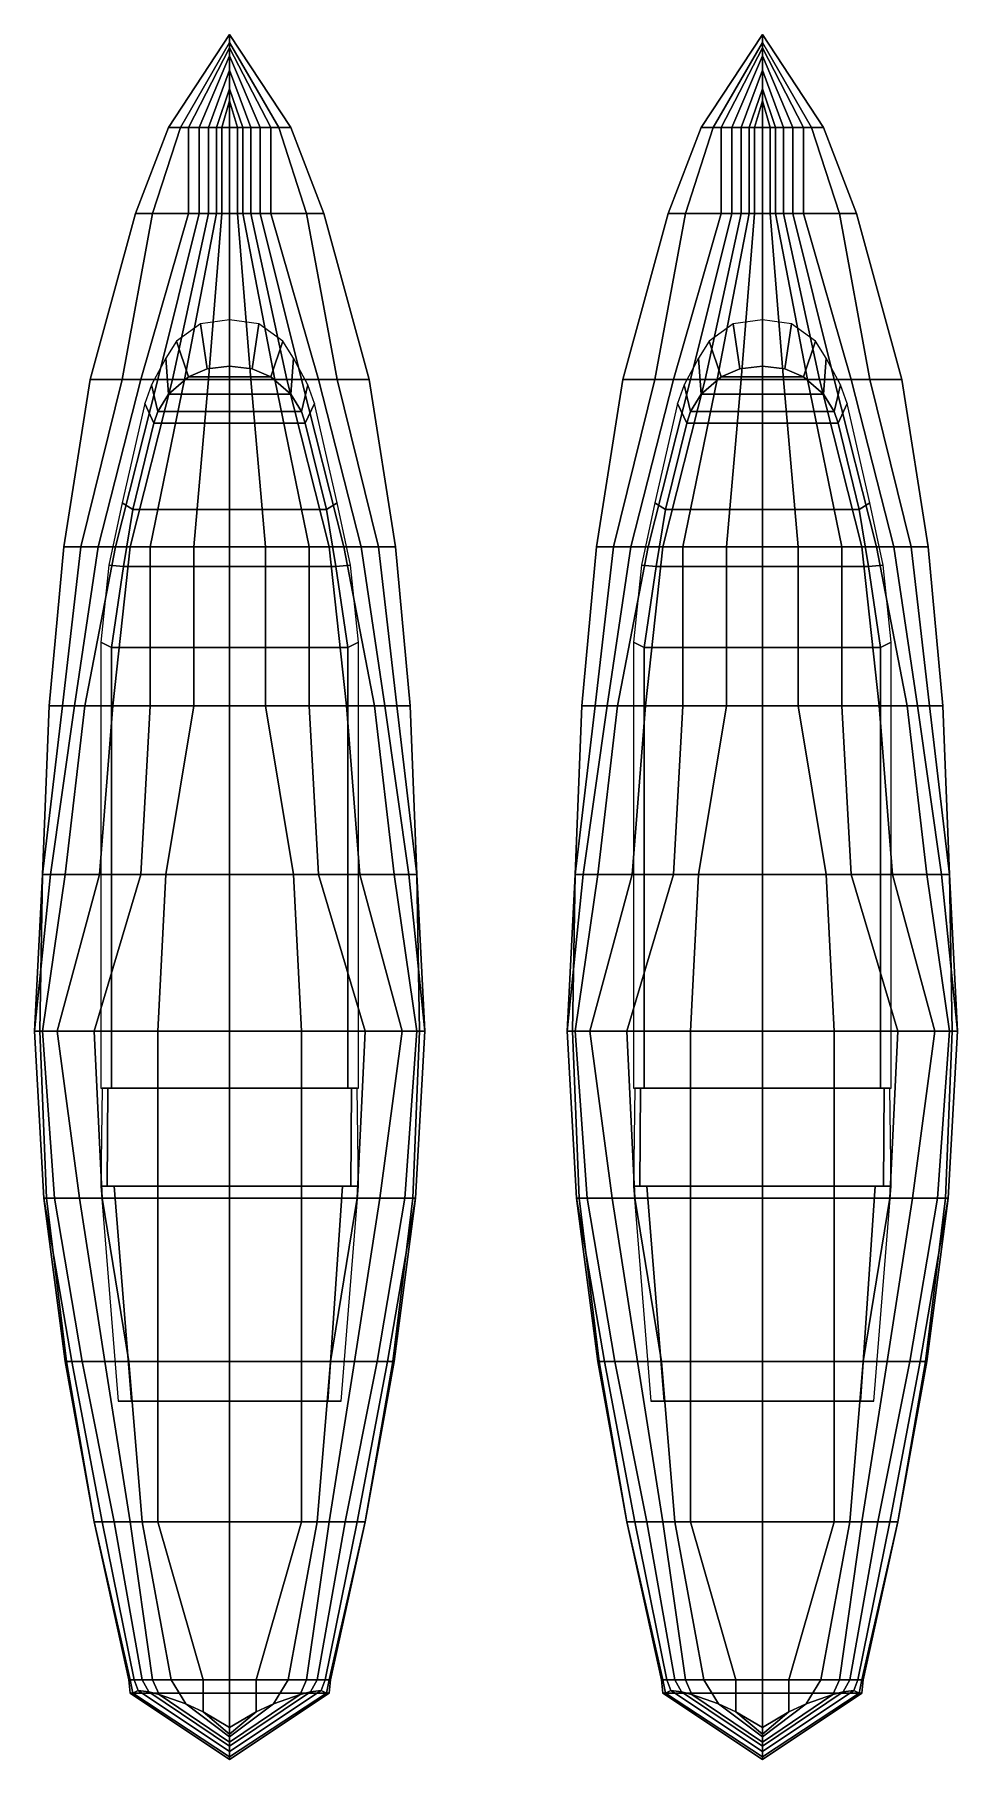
# Model space of a CAD drawing. Extents: x -8.7 to 8.7, y -38.9 to 13.
# Drawn here: x -2.84 to 2.73, y -38.92 to -28.52 of the extents above.
import ezdxf

# ---------------------------------------------------------------- set-up
doc = ezdxf.new("R2010")
doc.units = 0
doc.layers.add('BOATS', color=1, linetype='CONTINUOUS')

msp = doc.modelspace()

# ---------------------------------------------------------------- linework, layer by layer
at = {"layer": 'BOATS'}
for points in [[(-2.028, -29.08, 11.03), (-1.292, -29.08, 11.03), (-1.66, -28.52, 11.126)], [(-1.956, -29.08, 10.806), (-2.028, -29.08, 11.03), (-1.66, -28.52, 11.126), (-1.66, -28.568, 10.934)], [(-1.908, -29.08, 10.654), (-1.956, -29.08, 10.806), (-1.66, -28.568, 10.934), (-1.66, -28.6, 10.71)], [(-1.844, -29.08, 10.43), (-1.908, -29.08, 10.654), (-1.66, -28.6, 10.71), (-1.66, -28.648, 10.462)], [(-1.66, -28.568, 10.934), (-1.66, -28.52, 11.126), (-1.292, -29.08, 11.03), (-1.364, -29.08, 10.806)], [(-1.66, -28.6, 10.71), (-1.66, -28.568, 10.934), (-1.364, -29.08, 10.806), (-1.412, -29.08, 10.654)], [(-1.66, -28.648, 10.462), (-1.66, -28.6, 10.71), (-1.412, -29.08, 10.654), (-1.476, -29.08, 10.43)], [(1.254, -29.08, 10.806), (1.182, -29.08, 11.03), (1.55, -28.52, 11.126), (1.55, -28.568, 10.934)], [(1.182, -29.08, 11.03), (1.918, -29.08, 11.03), (1.55, -28.52, 11.126)], [(1.302, -29.08, 10.654), (1.254, -29.08, 10.806), (1.55, -28.568, 10.934), (1.55, -28.6, 10.71)], [(1.366, -29.08, 10.43), (1.302, -29.08, 10.654), (1.55, -28.6, 10.71), (1.55, -28.648, 10.462)], [(1.55, -28.568, 10.934), (1.55, -28.52, 11.126), (1.918, -29.08, 11.03), (1.846, -29.08, 10.806)], [(1.55, -28.6, 10.71), (1.55, -28.568, 10.934), (1.846, -29.08, 10.806), (1.798, -29.08, 10.654)], [(1.55, -28.648, 10.462), (1.55, -28.6, 10.71), (1.798, -29.08, 10.654), (1.734, -29.08, 10.43)], [(-1.788, -29.08, 10.222), (-1.844, -29.08, 10.43), (-1.66, -28.648, 10.462), (-1.66, -28.736, 10.254)], [(-1.66, -28.736, 10.254), (-1.66, -28.648, 10.462), (-1.476, -29.08, 10.43), (-1.532, -29.08, 10.222)], [(1.422, -29.08, 10.222), (1.366, -29.08, 10.43), (1.55, -28.648, 10.462), (1.55, -28.736, 10.254)], [(1.55, -28.736, 10.254), (1.55, -28.648, 10.462), (1.734, -29.08, 10.43), (1.678, -29.08, 10.222)], [(-1.74, -29.08, 10.046), (-1.788, -29.08, 10.222), (-1.66, -28.736, 10.254), (-1.66, -28.848, 10.07)], [(-1.66, -28.848, 10.07), (-1.66, -28.736, 10.254), (-1.532, -29.08, 10.222), (-1.58, -29.08, 10.046)], [(1.47, -29.08, 10.046), (1.422, -29.08, 10.222), (1.55, -28.736, 10.254), (1.55, -28.848, 10.07)], [(1.55, -28.848, 10.07), (1.55, -28.736, 10.254), (1.678, -29.08, 10.222), (1.63, -29.08, 10.046)], [(-1.66, -28.848, 10.07), (-1.66, -28.92, 10.006), (-1.708, -29.08, 9.974), (-1.74, -29.08, 10.046)], [(-1.58, -29.08, 10.046), (-1.612, -29.08, 9.974), (-1.66, -28.92, 10.006), (-1.66, -28.848, 10.07)], [(1.55, -28.848, 10.07), (1.55, -28.92, 10.006), (1.502, -29.08, 9.974), (1.47, -29.08, 10.046)], [(1.63, -29.08, 10.046), (1.598, -29.08, 9.974), (1.55, -28.92, 10.006), (1.55, -28.848, 10.07)], [(-1.66, -28.92, 10.006), (-1.66, -29.008, 9.926), (-1.66, -29.08, 9.878), (-1.708, -29.08, 9.974)], [(-1.612, -29.08, 9.974), (-1.66, -29.08, 9.878), (-1.66, -29.008, 9.926), (-1.66, -28.92, 10.006)], [(1.55, -28.92, 10.006), (1.55, -29.008, 9.926), (1.55, -29.08, 9.878), (1.502, -29.08, 9.974)], [(1.598, -29.08, 9.974), (1.55, -29.08, 9.878), (1.55, -29.008, 9.926), (1.55, -28.92, 10.006)], [(-2.228, -29.6, 10.974), (-1.092, -29.6, 10.974), (-1.292, -29.08, 11.03), (-2.028, -29.08, 11.03)], [(-2.124, -29.6, 10.782), (-2.228, -29.6, 10.974), (-2.028, -29.08, 11.03), (-1.956, -29.08, 10.806)], [(-1.908, -29.6, 10.238), (-2.124, -29.6, 10.782), (-1.956, -29.08, 10.806), (-1.908, -29.08, 10.654)], [(-1.844, -29.6, 10.078), (-1.908, -29.6, 10.238), (-1.908, -29.08, 10.654), (-1.844, -29.08, 10.43)], [(-1.788, -29.6, 9.982), (-1.844, -29.6, 10.078), (-1.844, -29.08, 10.43), (-1.788, -29.08, 10.222)], [(-1.74, -29.6, 9.894), (-1.788, -29.6, 9.982), (-1.788, -29.08, 10.222), (-1.74, -29.08, 10.046)], [(-1.74, -29.08, 10.046), (-1.708, -29.08, 9.974), (-1.708, -29.6, 9.838), (-1.74, -29.6, 9.894)], [(-1.708, -29.08, 9.974), (-1.66, -29.08, 9.878), (-1.66, -29.6, 9.766), (-1.708, -29.6, 9.838)], [(-1.612, -29.6, 9.838), (-1.66, -29.6, 9.766), (-1.66, -29.08, 9.878), (-1.612, -29.08, 9.974)], [(-1.58, -29.6, 9.894), (-1.612, -29.6, 9.838), (-1.612, -29.08, 9.974), (-1.58, -29.08, 10.046)], [(-1.58, -29.08, 10.046), (-1.532, -29.08, 10.222), (-1.532, -29.6, 9.982), (-1.58, -29.6, 9.894)], [(-1.532, -29.08, 10.222), (-1.476, -29.08, 10.43), (-1.476, -29.6, 10.078), (-1.532, -29.6, 9.982)], [(-1.476, -29.08, 10.43), (-1.412, -29.08, 10.654), (-1.412, -29.6, 10.238), (-1.476, -29.6, 10.078)], [(-1.412, -29.08, 10.654), (-1.364, -29.08, 10.806), (-1.196, -29.6, 10.782), (-1.412, -29.6, 10.238)], [(-1.364, -29.08, 10.806), (-1.292, -29.08, 11.03), (-1.092, -29.6, 10.974), (-1.196, -29.6, 10.782)], [(0.982, -29.6, 10.974), (2.118, -29.6, 10.974), (1.918, -29.08, 11.03), (1.182, -29.08, 11.03)], [(1.086, -29.6, 10.782), (0.982, -29.6, 10.974), (1.182, -29.08, 11.03), (1.254, -29.08, 10.806)], [(1.302, -29.6, 10.238), (1.086, -29.6, 10.782), (1.254, -29.08, 10.806), (1.302, -29.08, 10.654)], [(1.366, -29.6, 10.078), (1.302, -29.6, 10.238), (1.302, -29.08, 10.654), (1.366, -29.08, 10.43)], [(1.422, -29.6, 9.982), (1.366, -29.6, 10.078), (1.366, -29.08, 10.43), (1.422, -29.08, 10.222)], [(1.47, -29.6, 9.894), (1.422, -29.6, 9.982), (1.422, -29.08, 10.222), (1.47, -29.08, 10.046)], [(1.47, -29.08, 10.046), (1.502, -29.08, 9.974), (1.502, -29.6, 9.838), (1.47, -29.6, 9.894)], [(1.502, -29.08, 9.974), (1.55, -29.08, 9.878), (1.55, -29.6, 9.766), (1.502, -29.6, 9.838)], [(1.598, -29.6, 9.838), (1.55, -29.6, 9.766), (1.55, -29.08, 9.878), (1.598, -29.08, 9.974)], [(1.63, -29.6, 9.894), (1.598, -29.6, 9.838), (1.598, -29.08, 9.974), (1.63, -29.08, 10.046)], [(1.63, -29.08, 10.046), (1.678, -29.08, 10.222), (1.678, -29.6, 9.982), (1.63, -29.6, 9.894)], [(1.678, -29.08, 10.222), (1.734, -29.08, 10.43), (1.734, -29.6, 10.078), (1.678, -29.6, 9.982)], [(1.734, -29.08, 10.43), (1.798, -29.08, 10.654), (1.798, -29.6, 10.238), (1.734, -29.6, 10.078)], [(1.798, -29.08, 10.654), (1.846, -29.08, 10.806), (2.014, -29.6, 10.782), (1.798, -29.6, 10.238)], [(1.846, -29.08, 10.806), (1.918, -29.08, 11.03), (2.118, -29.6, 10.974), (2.014, -29.6, 10.782)], [(-2.308, -30.6, 10.462), (-2.5, -30.6, 10.862), (-2.228, -29.6, 10.974), (-2.124, -29.6, 10.782)], [(-2.5, -30.6, 10.862), (-0.82, -30.6, 10.862), (-1.092, -29.6, 10.974), (-2.228, -29.6, 10.974)], [(-2.196, -30.6, 10.246), (-2.308, -30.6, 10.462), (-2.124, -29.6, 10.782), (-1.908, -29.6, 10.238)], [(-2.092, -30.6, 10.086), (-2.196, -30.6, 10.246), (-1.908, -29.6, 10.238), (-1.844, -29.6, 10.078)], [(-2.004, -30.6, 9.99), (-2.092, -30.6, 10.086), (-1.844, -29.6, 10.078), (-1.788, -29.6, 9.982)], [(-1.932, -30.6, 9.902), (-2.004, -30.6, 9.99), (-1.788, -29.6, 9.982), (-1.74, -29.6, 9.894)], [(-1.74, -29.6, 9.894), (-1.708, -29.6, 9.838), (-1.788, -30.6, 9.766), (-1.932, -30.6, 9.902)], [(-1.708, -29.6, 9.838), (-1.66, -29.6, 9.766), (-1.66, -30.6, 9.686), (-1.788, -30.6, 9.766)], [(-1.532, -30.6, 9.766), (-1.66, -30.6, 9.686), (-1.66, -29.6, 9.766), (-1.612, -29.6, 9.838)], [(-1.388, -30.6, 9.902), (-1.532, -30.6, 9.766), (-1.612, -29.6, 9.838), (-1.58, -29.6, 9.894)], [(-1.58, -29.6, 9.894), (-1.532, -29.6, 9.982), (-1.316, -30.6, 9.99), (-1.388, -30.6, 9.902)], [(-1.532, -29.6, 9.982), (-1.476, -29.6, 10.078), (-1.228, -30.6, 10.086), (-1.316, -30.6, 9.99)], [(-1.476, -29.6, 10.078), (-1.412, -29.6, 10.238), (-1.124, -30.6, 10.246), (-1.228, -30.6, 10.086)], [(-1.412, -29.6, 10.238), (-1.196, -29.6, 10.782), (-1.012, -30.6, 10.462), (-1.124, -30.6, 10.246)], [(-1.196, -29.6, 10.782), (-1.092, -29.6, 10.974), (-0.82, -30.6, 10.862), (-1.012, -30.6, 10.462)], [(0.71, -30.6, 10.862), (2.39, -30.6, 10.862), (2.118, -29.6, 10.974), (0.982, -29.6, 10.974)], [(0.902, -30.6, 10.462), (0.71, -30.6, 10.862), (0.982, -29.6, 10.974), (1.086, -29.6, 10.782)], [(1.014, -30.6, 10.246), (0.902, -30.6, 10.462), (1.086, -29.6, 10.782), (1.302, -29.6, 10.238)], [(1.118, -30.6, 10.086), (1.014, -30.6, 10.246), (1.302, -29.6, 10.238), (1.366, -29.6, 10.078)], [(1.206, -30.6, 9.99), (1.118, -30.6, 10.086), (1.366, -29.6, 10.078), (1.422, -29.6, 9.982)], [(1.278, -30.6, 9.902), (1.206, -30.6, 9.99), (1.422, -29.6, 9.982), (1.47, -29.6, 9.894)], [(1.47, -29.6, 9.894), (1.502, -29.6, 9.838), (1.422, -30.6, 9.766), (1.278, -30.6, 9.902)], [(1.502, -29.6, 9.838), (1.55, -29.6, 9.766), (1.55, -30.6, 9.686), (1.422, -30.6, 9.766)], [(1.678, -30.6, 9.766), (1.55, -30.6, 9.686), (1.55, -29.6, 9.766), (1.598, -29.6, 9.838)], [(1.822, -30.6, 9.902), (1.678, -30.6, 9.766), (1.598, -29.6, 9.838), (1.63, -29.6, 9.894)], [(1.63, -29.6, 9.894), (1.678, -29.6, 9.982), (1.894, -30.6, 9.99), (1.822, -30.6, 9.902)], [(1.678, -29.6, 9.982), (1.734, -29.6, 10.078), (1.982, -30.6, 10.086), (1.894, -30.6, 9.99)], [(1.734, -29.6, 10.078), (1.798, -29.6, 10.238), (2.086, -30.6, 10.246), (1.982, -30.6, 10.086)], [(1.798, -29.6, 10.238), (2.014, -29.6, 10.782), (2.198, -30.6, 10.462), (2.086, -30.6, 10.246)], [(2.014, -29.6, 10.782), (2.118, -29.6, 10.974), (2.39, -30.6, 10.862), (2.198, -30.6, 10.462)], [(-1.66, -30.24, 10.902), (-1.836, -30.264, 10.894), (-1.796, -30.536, 11.334), (-1.66, -30.52, 11.334)], [(-1.484, -30.264, 10.894), (-1.66, -30.24, 10.902), (-1.66, -30.52, 11.334), (-1.524, -30.536, 11.334)], [(1.55, -30.24, 10.902), (1.374, -30.264, 10.894), (1.414, -30.536, 11.334), (1.55, -30.52, 11.334)], [(1.726, -30.264, 10.894), (1.55, -30.24, 10.902), (1.55, -30.52, 11.334), (1.686, -30.536, 11.334)], [(-1.98, -30.368, 10.886), (-2.044, -30.472, 10.87), (-2.028, -30.688, 11.334), (-1.908, -30.584, 11.334)], [(-1.836, -30.264, 10.894), (-1.98, -30.368, 10.886), (-1.908, -30.584, 11.334), (-1.796, -30.536, 11.334)], [(-1.524, -30.536, 11.334), (-1.412, -30.584, 11.334), (-1.34, -30.368, 10.886), (-1.484, -30.264, 10.894)], [(-1.412, -30.584, 11.334), (-1.292, -30.688, 11.334), (-1.276, -30.472, 10.87), (-1.34, -30.368, 10.886)], [(1.23, -30.368, 10.886), (1.166, -30.472, 10.87), (1.182, -30.688, 11.334), (1.302, -30.584, 11.334)], [(1.374, -30.264, 10.894), (1.23, -30.368, 10.886), (1.302, -30.584, 11.334), (1.414, -30.536, 11.334)], [(1.686, -30.536, 11.334), (1.798, -30.584, 11.334), (1.87, -30.368, 10.886), (1.726, -30.264, 10.894)], [(1.798, -30.584, 11.334), (1.918, -30.688, 11.334), (1.934, -30.472, 10.87), (1.87, -30.368, 10.886)], [(-2.044, -30.472, 10.87), (-2.132, -30.632, 10.854), (-2.092, -30.792, 11.334), (-2.028, -30.688, 11.334)], [(-1.292, -30.688, 11.334), (-1.228, -30.792, 11.334), (-1.188, -30.632, 10.854), (-1.276, -30.472, 10.87)], [(1.166, -30.472, 10.87), (1.078, -30.632, 10.854), (1.118, -30.792, 11.334), (1.182, -30.688, 11.334)], [(1.918, -30.688, 11.334), (1.982, -30.792, 11.334), (2.022, -30.632, 10.854), (1.934, -30.472, 10.87)], [(-1.796, -30.536, 11.334), (-1.908, -30.584, 11.334), (-1.66, -30.584, 11.334), (-1.66, -30.52, 11.334)], [(-1.66, -30.52, 11.334), (-1.66, -30.584, 11.334), (-1.412, -30.584, 11.334), (-1.524, -30.536, 11.334)], [(1.414, -30.536, 11.334), (1.302, -30.584, 11.334), (1.55, -30.584, 11.334), (1.55, -30.52, 11.334)], [(1.55, -30.52, 11.334), (1.55, -30.584, 11.334), (1.798, -30.584, 11.334), (1.686, -30.536, 11.334)], [(-2.556, -31.608, 10.47), (-2.66, -31.608, 10.79), (-2.5, -30.6, 10.862), (-2.308, -30.6, 10.462)], [(-2.66, -31.608, 10.79), (-0.66, -31.608, 10.79), (-0.82, -30.6, 10.862), (-2.5, -30.6, 10.862)], [(-2.452, -31.608, 10.254), (-2.556, -31.608, 10.47), (-2.308, -30.6, 10.462), (-2.196, -30.6, 10.246)], [(-2.348, -31.608, 10.094), (-2.452, -31.608, 10.254), (-2.196, -30.6, 10.246), (-2.092, -30.6, 10.086)], [(-2.26, -31.608, 9.998), (-2.348, -31.608, 10.094), (-2.092, -30.6, 10.086), (-2.004, -30.6, 9.99)], [(-2.14, -31.608, 9.894), (-2.26, -31.608, 9.998), (-2.004, -30.6, 9.99), (-1.932, -30.6, 9.902)], [(-2.132, -30.632, 10.854), (-2.172, -30.744, 10.846), (-2.116, -30.864, 11.334), (-2.092, -30.792, 11.334)], [(-1.932, -30.6, 9.902), (-1.788, -30.6, 9.766), (-1.876, -31.608, 9.742), (-2.14, -31.608, 9.894)], [(-1.908, -30.584, 11.334), (-2.028, -30.688, 11.334), (-1.292, -30.688, 11.334), (-1.412, -30.584, 11.334)], [(-1.788, -30.6, 9.766), (-1.66, -30.6, 9.686), (-1.66, -31.608, 9.646), (-1.876, -31.608, 9.742)], [(-1.444, -31.608, 9.742), (-1.66, -31.608, 9.646), (-1.66, -30.6, 9.686), (-1.532, -30.6, 9.766)], [(-1.18, -31.608, 9.894), (-1.444, -31.608, 9.742), (-1.532, -30.6, 9.766), (-1.388, -30.6, 9.902)], [(-1.388, -30.6, 9.902), (-1.316, -30.6, 9.99), (-1.06, -31.608, 9.998), (-1.18, -31.608, 9.894)], [(-1.316, -30.6, 9.99), (-1.228, -30.6, 10.086), (-0.972, -31.608, 10.094), (-1.06, -31.608, 9.998)], [(-1.228, -30.6, 10.086), (-1.124, -30.6, 10.246), (-0.868, -31.608, 10.254), (-0.972, -31.608, 10.094)], [(-1.228, -30.792, 11.334), (-1.204, -30.864, 11.334), (-1.148, -30.744, 10.846), (-1.188, -30.632, 10.854)], [(-1.124, -30.6, 10.246), (-1.012, -30.6, 10.462), (-0.764, -31.608, 10.47), (-0.868, -31.608, 10.254)], [(-1.012, -30.6, 10.462), (-0.82, -30.6, 10.862), (-0.66, -31.608, 10.79), (-0.764, -31.608, 10.47)], [(0.55, -31.608, 10.79), (2.55, -31.608, 10.79), (2.39, -30.6, 10.862), (0.71, -30.6, 10.862)], [(0.654, -31.608, 10.47), (0.55, -31.608, 10.79), (0.71, -30.6, 10.862), (0.902, -30.6, 10.462)], [(0.758, -31.608, 10.254), (0.654, -31.608, 10.47), (0.902, -30.6, 10.462), (1.014, -30.6, 10.246)], [(0.862, -31.608, 10.094), (0.758, -31.608, 10.254), (1.014, -30.6, 10.246), (1.118, -30.6, 10.086)], [(0.95, -31.608, 9.998), (0.862, -31.608, 10.094), (1.118, -30.6, 10.086), (1.206, -30.6, 9.99)], [(1.07, -31.608, 9.894), (0.95, -31.608, 9.998), (1.206, -30.6, 9.99), (1.278, -30.6, 9.902)], [(1.078, -30.632, 10.854), (1.038, -30.744, 10.846), (1.094, -30.864, 11.334), (1.118, -30.792, 11.334)], [(1.278, -30.6, 9.902), (1.422, -30.6, 9.766), (1.334, -31.608, 9.742), (1.07, -31.608, 9.894)], [(1.302, -30.584, 11.334), (1.182, -30.688, 11.334), (1.918, -30.688, 11.334), (1.798, -30.584, 11.334)], [(1.422, -30.6, 9.766), (1.55, -30.6, 9.686), (1.55, -31.608, 9.646), (1.334, -31.608, 9.742)], [(1.766, -31.608, 9.742), (1.55, -31.608, 9.646), (1.55, -30.6, 9.686), (1.678, -30.6, 9.766)], [(2.03, -31.608, 9.894), (1.766, -31.608, 9.742), (1.678, -30.6, 9.766), (1.822, -30.6, 9.902)], [(1.822, -30.6, 9.902), (1.894, -30.6, 9.99), (2.15, -31.608, 9.998), (2.03, -31.608, 9.894)], [(1.894, -30.6, 9.99), (1.982, -30.6, 10.086), (2.238, -31.608, 10.094), (2.15, -31.608, 9.998)], [(1.982, -30.6, 10.086), (2.086, -30.6, 10.246), (2.342, -31.608, 10.254), (2.238, -31.608, 10.094)], [(1.982, -30.792, 11.334), (2.006, -30.864, 11.334), (2.062, -30.744, 10.846), (2.022, -30.632, 10.854)], [(2.086, -30.6, 10.246), (2.198, -30.6, 10.462), (2.446, -31.608, 10.47), (2.342, -31.608, 10.254)], [(2.198, -30.6, 10.462), (2.39, -30.6, 10.862), (2.55, -31.608, 10.79), (2.446, -31.608, 10.47)], [(-2.172, -30.744, 10.846), (-2.308, -31.344, 10.806), (-2.244, -31.384, 11.334), (-2.116, -30.864, 11.334)], [(-2.028, -30.688, 11.334), (-2.092, -30.792, 11.334), (-1.228, -30.792, 11.334), (-1.292, -30.688, 11.334)], [(-1.204, -30.864, 11.334), (-1.076, -31.384, 11.334), (-1.012, -31.344, 10.806), (-1.148, -30.744, 10.846)], [(1.038, -30.744, 10.846), (0.902, -31.344, 10.806), (0.966, -31.384, 11.334), (1.094, -30.864, 11.334)], [(1.182, -30.688, 11.334), (1.118, -30.792, 11.334), (1.982, -30.792, 11.334), (1.918, -30.688, 11.334)], [(2.006, -30.864, 11.334), (2.134, -31.384, 11.334), (2.198, -31.344, 10.806), (2.062, -30.744, 10.846)], [(-2.116, -30.864, 11.334), (-2.244, -31.384, 11.334), (-1.076, -31.384, 11.334), (-1.204, -30.864, 11.334)], [(-2.092, -30.792, 11.334), (-2.116, -30.864, 11.334), (-1.204, -30.864, 11.334), (-1.228, -30.792, 11.334)], [(1.094, -30.864, 11.334), (0.966, -31.384, 11.334), (2.134, -31.384, 11.334), (2.006, -30.864, 11.334)], [(1.118, -30.792, 11.334), (1.094, -30.864, 11.334), (2.006, -30.864, 11.334), (1.982, -30.792, 11.334)], [(-2.308, -31.344, 10.806), (-2.388, -31.72, 10.782), (-2.3, -31.728, 11.334), (-2.244, -31.384, 11.334)], [(-2.244, -31.384, 11.334), (-2.3, -31.728, 11.334), (-1.02, -31.728, 11.334), (-1.076, -31.384, 11.334)], [(-1.076, -31.384, 11.334), (-1.02, -31.728, 11.334), (-0.932, -31.72, 10.782), (-1.012, -31.344, 10.806)], [(0.902, -31.344, 10.806), (0.822, -31.72, 10.782), (0.91, -31.728, 11.334), (0.966, -31.384, 11.334)], [(0.966, -31.384, 11.334), (0.91, -31.728, 11.334), (2.19, -31.728, 11.334), (2.134, -31.384, 11.334)], [(2.134, -31.384, 11.334), (2.19, -31.728, 11.334), (2.278, -31.72, 10.782), (2.198, -31.344, 10.806)], [(-2.748, -32.568, 10.742), (-0.572, -32.568, 10.742), (-0.66, -31.608, 10.79), (-2.66, -31.608, 10.79)], [(-2.668, -32.568, 10.334), (-2.748, -32.568, 10.742), (-2.66, -31.608, 10.79), (-2.556, -31.608, 10.47)], [(-2.596, -32.568, 10.142), (-2.668, -32.568, 10.334), (-2.556, -31.608, 10.47), (-2.452, -31.608, 10.254)], [(-2.532, -32.568, 10.054), (-2.596, -32.568, 10.142), (-2.452, -31.608, 10.254), (-2.348, -31.608, 10.094)], [(-2.364, -32.568, 9.91), (-2.532, -32.568, 10.054), (-2.348, -31.608, 10.094), (-2.26, -31.608, 9.998)], [(-2.14, -32.568, 9.806), (-2.364, -32.568, 9.91), (-2.26, -31.608, 9.998), (-2.14, -31.608, 9.894)], [(-2.14, -31.608, 9.894), (-1.876, -31.608, 9.742), (-1.876, -32.568, 9.734), (-2.14, -32.568, 9.806)], [(-1.876, -31.608, 9.742), (-1.66, -31.608, 9.646), (-1.66, -32.568, 9.638), (-1.876, -32.568, 9.734)], [(-1.444, -32.568, 9.734), (-1.66, -32.568, 9.638), (-1.66, -31.608, 9.646), (-1.444, -31.608, 9.742)], [(-1.18, -32.568, 9.806), (-1.444, -32.568, 9.734), (-1.444, -31.608, 9.742), (-1.18, -31.608, 9.894)], [(-1.18, -31.608, 9.894), (-1.06, -31.608, 9.998), (-0.956, -32.568, 9.91), (-1.18, -32.568, 9.806)], [(-1.06, -31.608, 9.998), (-0.972, -31.608, 10.094), (-0.788, -32.568, 10.054), (-0.956, -32.568, 9.91)], [(-0.972, -31.608, 10.094), (-0.868, -31.608, 10.254), (-0.724, -32.568, 10.142), (-0.788, -32.568, 10.054)], [(-0.868, -31.608, 10.254), (-0.764, -31.608, 10.47), (-0.652, -32.568, 10.334), (-0.724, -32.568, 10.142)], [(-0.764, -31.608, 10.47), (-0.66, -31.608, 10.79), (-0.572, -32.568, 10.742), (-0.652, -32.568, 10.334)], [(0.462, -32.568, 10.742), (2.638, -32.568, 10.742), (2.55, -31.608, 10.79), (0.55, -31.608, 10.79)], [(0.542, -32.568, 10.334), (0.462, -32.568, 10.742), (0.55, -31.608, 10.79), (0.654, -31.608, 10.47)], [(0.614, -32.568, 10.142), (0.542, -32.568, 10.334), (0.654, -31.608, 10.47), (0.758, -31.608, 10.254)], [(0.678, -32.568, 10.054), (0.614, -32.568, 10.142), (0.758, -31.608, 10.254), (0.862, -31.608, 10.094)], [(0.846, -32.568, 9.91), (0.678, -32.568, 10.054), (0.862, -31.608, 10.094), (0.95, -31.608, 9.998)], [(1.07, -32.568, 9.806), (0.846, -32.568, 9.91), (0.95, -31.608, 9.998), (1.07, -31.608, 9.894)], [(1.07, -31.608, 9.894), (1.334, -31.608, 9.742), (1.334, -32.568, 9.734), (1.07, -32.568, 9.806)], [(1.334, -31.608, 9.742), (1.55, -31.608, 9.646), (1.55, -32.568, 9.638), (1.334, -32.568, 9.734)], [(1.766, -32.568, 9.734), (1.55, -32.568, 9.638), (1.55, -31.608, 9.646), (1.766, -31.608, 9.742)], [(2.03, -32.568, 9.806), (1.766, -32.568, 9.734), (1.766, -31.608, 9.742), (2.03, -31.608, 9.894)], [(2.03, -31.608, 9.894), (2.15, -31.608, 9.998), (2.254, -32.568, 9.91), (2.03, -32.568, 9.806)], [(2.15, -31.608, 9.998), (2.238, -31.608, 10.094), (2.422, -32.568, 10.054), (2.254, -32.568, 9.91)], [(2.238, -31.608, 10.094), (2.342, -31.608, 10.254), (2.486, -32.568, 10.142), (2.422, -32.568, 10.054)], [(2.342, -31.608, 10.254), (2.446, -31.608, 10.47), (2.558, -32.568, 10.334), (2.486, -32.568, 10.142)], [(2.446, -31.608, 10.47), (2.55, -31.608, 10.79), (2.638, -32.568, 10.742), (2.558, -32.568, 10.334)], [(-2.388, -31.72, 10.782), (-2.436, -32.184, 10.758), (-2.372, -32.216, 11.334), (-2.3, -31.728, 11.334)], [(-1.02, -31.728, 11.334), (-0.948, -32.216, 11.334), (-0.884, -32.184, 10.758), (-0.932, -31.72, 10.782)], [(0.822, -31.72, 10.782), (0.774, -32.184, 10.758), (0.838, -32.216, 11.334), (0.91, -31.728, 11.334)], [(2.19, -31.728, 11.334), (2.262, -32.216, 11.334), (2.326, -32.184, 10.758), (2.278, -31.72, 10.782)], [(-2.3, -31.728, 11.334), (-2.372, -32.216, 11.334), (-0.948, -32.216, 11.334), (-1.02, -31.728, 11.334)], [(0.91, -31.728, 11.334), (0.838, -32.216, 11.334), (2.262, -32.216, 11.334), (2.19, -31.728, 11.334)], [(-2.436, -32.184, 10.758), (-2.436, -34.872, 10.654), (-2.372, -34.872, 11.334), (-2.372, -32.216, 11.334)], [(-2.372, -32.216, 11.334), (-2.372, -34.872, 11.334), (-0.948, -34.872, 11.334), (-0.948, -32.216, 11.334)], [(-0.948, -32.216, 11.334), (-0.948, -34.872, 11.334), (-0.884, -34.872, 10.654), (-0.884, -32.184, 10.758)], [(0.774, -32.184, 10.758), (0.774, -34.872, 10.654), (0.838, -34.872, 11.334), (0.838, -32.216, 11.334)], [(0.838, -32.216, 11.334), (0.838, -34.872, 11.334), (2.262, -34.872, 11.334), (2.262, -32.216, 11.334)], [(2.262, -32.216, 11.334), (2.262, -34.872, 11.334), (2.326, -34.872, 10.654), (2.326, -32.184, 10.758)], [(-2.788, -33.584, 10.71), (-0.532, -33.584, 10.71), (-0.572, -32.568, 10.742), (-2.748, -32.568, 10.742)], [(-2.74, -33.584, 10.134), (-2.788, -33.584, 10.326), (-2.668, -32.568, 10.334), (-2.596, -32.568, 10.142)], [(-2.788, -33.584, 10.326), (-2.788, -33.584, 10.71), (-2.748, -32.568, 10.742), (-2.668, -32.568, 10.334)], [(-2.652, -33.584, 9.99), (-2.74, -33.584, 10.134), (-2.596, -32.568, 10.142), (-2.532, -32.568, 10.054)], [(-2.444, -33.584, 9.822), (-2.652, -33.584, 9.99), (-2.532, -32.568, 10.054), (-2.364, -32.568, 9.91)], [(-2.196, -33.584, 9.75), (-2.444, -33.584, 9.822), (-2.364, -32.568, 9.91), (-2.14, -32.568, 9.806)], [(-2.14, -32.568, 9.806), (-1.876, -32.568, 9.734), (-2.044, -33.584, 9.726), (-2.196, -33.584, 9.75)], [(-1.876, -32.568, 9.734), (-1.66, -32.568, 9.638), (-1.66, -33.584, 9.63), (-2.044, -33.584, 9.726)], [(-1.276, -33.584, 9.726), (-1.66, -33.584, 9.63), (-1.66, -32.568, 9.638), (-1.444, -32.568, 9.734)], [(-1.124, -33.584, 9.75), (-1.276, -33.584, 9.726), (-1.444, -32.568, 9.734), (-1.18, -32.568, 9.806)], [(-1.18, -32.568, 9.806), (-0.956, -32.568, 9.91), (-0.876, -33.584, 9.822), (-1.124, -33.584, 9.75)], [(-0.956, -32.568, 9.91), (-0.788, -32.568, 10.054), (-0.668, -33.584, 9.99), (-0.876, -33.584, 9.822)], [(-0.788, -32.568, 10.054), (-0.724, -32.568, 10.142), (-0.58, -33.584, 10.134), (-0.668, -33.584, 9.99)], [(-0.724, -32.568, 10.142), (-0.652, -32.568, 10.334), (-0.532, -33.584, 10.326), (-0.58, -33.584, 10.134)], [(-0.652, -32.568, 10.334), (-0.572, -32.568, 10.742), (-0.532, -33.584, 10.71), (-0.532, -33.584, 10.326)], [(0.422, -33.584, 10.71), (2.678, -33.584, 10.71), (2.638, -32.568, 10.742), (0.462, -32.568, 10.742)], [(0.422, -33.584, 10.326), (0.422, -33.584, 10.71), (0.462, -32.568, 10.742), (0.542, -32.568, 10.334)], [(0.47, -33.584, 10.134), (0.422, -33.584, 10.326), (0.542, -32.568, 10.334), (0.614, -32.568, 10.142)], [(0.558, -33.584, 9.99), (0.47, -33.584, 10.134), (0.614, -32.568, 10.142), (0.678, -32.568, 10.054)], [(0.766, -33.584, 9.822), (0.558, -33.584, 9.99), (0.678, -32.568, 10.054), (0.846, -32.568, 9.91)], [(1.014, -33.584, 9.75), (0.766, -33.584, 9.822), (0.846, -32.568, 9.91), (1.07, -32.568, 9.806)], [(1.07, -32.568, 9.806), (1.334, -32.568, 9.734), (1.166, -33.584, 9.726), (1.014, -33.584, 9.75)], [(1.334, -32.568, 9.734), (1.55, -32.568, 9.638), (1.55, -33.584, 9.63), (1.166, -33.584, 9.726)], [(1.934, -33.584, 9.726), (1.55, -33.584, 9.63), (1.55, -32.568, 9.638), (1.766, -32.568, 9.734)], [(2.086, -33.584, 9.75), (1.934, -33.584, 9.726), (1.766, -32.568, 9.734), (2.03, -32.568, 9.806)], [(2.03, -32.568, 9.806), (2.254, -32.568, 9.91), (2.334, -33.584, 9.822), (2.086, -33.584, 9.75)], [(2.254, -32.568, 9.91), (2.422, -32.568, 10.054), (2.542, -33.584, 9.99), (2.334, -33.584, 9.822)], [(2.422, -32.568, 10.054), (2.486, -32.568, 10.142), (2.63, -33.584, 10.134), (2.542, -33.584, 9.99)], [(2.486, -32.568, 10.142), (2.558, -32.568, 10.334), (2.678, -33.584, 10.326), (2.63, -33.584, 10.134)], [(2.558, -32.568, 10.334), (2.638, -32.568, 10.742), (2.678, -33.584, 10.71), (2.678, -33.584, 10.326)], [(-2.836, -34.528, 10.478), (-2.804, -34.528, 10.726), (-2.788, -33.584, 10.71), (-2.788, -33.584, 10.326)], [(-2.788, -34.528, 10.078), (-2.836, -34.528, 10.254), (-2.74, -33.584, 10.134), (-2.652, -33.584, 9.99)], [(-2.836, -34.528, 10.254), (-2.836, -34.528, 10.478), (-2.788, -33.584, 10.326), (-2.74, -33.584, 10.134)], [(-2.804, -34.528, 10.726), (-0.516, -34.528, 10.726), (-0.532, -33.584, 10.71), (-2.788, -33.584, 10.71)], [(-2.7, -34.528, 9.95), (-2.788, -34.528, 10.078), (-2.652, -33.584, 9.99), (-2.444, -33.584, 9.822)], [(-2.476, -34.528, 9.822), (-2.7, -34.528, 9.95), (-2.444, -33.584, 9.822), (-2.196, -33.584, 9.75)], [(-2.196, -33.584, 9.75), (-2.044, -33.584, 9.726), (-2.092, -34.528, 9.726), (-2.476, -34.528, 9.822)], [(-2.044, -33.584, 9.726), (-1.66, -33.584, 9.63), (-1.66, -34.528, 9.63), (-2.092, -34.528, 9.726)], [(-1.228, -34.528, 9.726), (-1.66, -34.528, 9.63), (-1.66, -33.584, 9.63), (-1.276, -33.584, 9.726)], [(-0.844, -34.528, 9.822), (-1.228, -34.528, 9.726), (-1.276, -33.584, 9.726), (-1.124, -33.584, 9.75)], [(-1.124, -33.584, 9.75), (-0.876, -33.584, 9.822), (-0.62, -34.528, 9.95), (-0.844, -34.528, 9.822)], [(-0.876, -33.584, 9.822), (-0.668, -33.584, 9.99), (-0.532, -34.528, 10.078), (-0.62, -34.528, 9.95)], [(-0.668, -33.584, 9.99), (-0.58, -33.584, 10.134), (-0.484, -34.528, 10.254), (-0.532, -34.528, 10.078)], [(-0.58, -33.584, 10.134), (-0.532, -33.584, 10.326), (-0.484, -34.528, 10.478), (-0.484, -34.528, 10.254)], [(-0.532, -33.584, 10.326), (-0.532, -33.584, 10.71), (-0.516, -34.528, 10.726), (-0.484, -34.528, 10.478)], [(0.374, -34.528, 10.254), (0.374, -34.528, 10.478), (0.422, -33.584, 10.326), (0.47, -33.584, 10.134)], [(0.422, -34.528, 10.078), (0.374, -34.528, 10.254), (0.47, -33.584, 10.134), (0.558, -33.584, 9.99)], [(0.374, -34.528, 10.478), (0.406, -34.528, 10.726), (0.422, -33.584, 10.71), (0.422, -33.584, 10.326)], [(0.406, -34.528, 10.726), (2.694, -34.528, 10.726), (2.678, -33.584, 10.71), (0.422, -33.584, 10.71)], [(0.51, -34.528, 9.95), (0.422, -34.528, 10.078), (0.558, -33.584, 9.99), (0.766, -33.584, 9.822)], [(0.734, -34.528, 9.822), (0.51, -34.528, 9.95), (0.766, -33.584, 9.822), (1.014, -33.584, 9.75)], [(1.014, -33.584, 9.75), (1.166, -33.584, 9.726), (1.118, -34.528, 9.726), (0.734, -34.528, 9.822)], [(1.166, -33.584, 9.726), (1.55, -33.584, 9.63), (1.55, -34.528, 9.63), (1.118, -34.528, 9.726)], [(1.982, -34.528, 9.726), (1.55, -34.528, 9.63), (1.55, -33.584, 9.63), (1.934, -33.584, 9.726)], [(2.366, -34.528, 9.822), (1.982, -34.528, 9.726), (1.934, -33.584, 9.726), (2.086, -33.584, 9.75)], [(2.086, -33.584, 9.75), (2.334, -33.584, 9.822), (2.59, -34.528, 9.95), (2.366, -34.528, 9.822)], [(2.334, -33.584, 9.822), (2.542, -33.584, 9.99), (2.678, -34.528, 10.078), (2.59, -34.528, 9.95)], [(2.542, -33.584, 9.99), (2.63, -33.584, 10.134), (2.726, -34.528, 10.254), (2.678, -34.528, 10.078)], [(2.63, -33.584, 10.134), (2.678, -33.584, 10.326), (2.726, -34.528, 10.478), (2.726, -34.528, 10.254)], [(2.678, -33.584, 10.326), (2.678, -33.584, 10.71), (2.694, -34.528, 10.726), (2.726, -34.528, 10.478)], [(-2.78, -35.536, 10.334), (-2.78, -35.536, 10.494), (-2.836, -34.528, 10.478), (-2.836, -34.528, 10.254)], [(-2.78, -35.536, 10.494), (-2.764, -35.536, 10.742), (-2.804, -34.528, 10.726), (-2.836, -34.528, 10.478)], [(-2.716, -35.536, 10.142), (-2.78, -35.536, 10.334), (-2.836, -34.528, 10.254), (-2.788, -34.528, 10.078)], [(-2.764, -35.536, 10.742), (-0.556, -35.536, 10.742), (-0.516, -34.528, 10.726), (-2.804, -34.528, 10.726)], [(-2.564, -35.536, 9.966), (-2.716, -35.536, 10.142), (-2.788, -34.528, 10.078), (-2.7, -34.528, 9.95)], [(-2.428, -35.536, 9.894), (-2.564, -35.536, 9.966), (-2.7, -34.528, 9.95), (-2.476, -34.528, 9.822)], [(-2.476, -34.528, 9.822), (-2.092, -34.528, 9.726), (-2.092, -35.536, 9.806), (-2.428, -35.536, 9.894)], [(-2.092, -34.528, 9.726), (-1.66, -34.528, 9.63), (-1.66, -35.536, 9.694), (-2.092, -35.536, 9.806)], [(-1.228, -35.536, 9.806), (-1.66, -35.536, 9.694), (-1.66, -34.528, 9.63), (-1.228, -34.528, 9.726)], [(-0.892, -35.536, 9.894), (-1.228, -35.536, 9.806), (-1.228, -34.528, 9.726), (-0.844, -34.528, 9.822)], [(-0.844, -34.528, 9.822), (-0.62, -34.528, 9.95), (-0.756, -35.536, 9.966), (-0.892, -35.536, 9.894)], [(-0.62, -34.528, 9.95), (-0.532, -34.528, 10.078), (-0.604, -35.536, 10.142), (-0.756, -35.536, 9.966)], [(-0.532, -34.528, 10.078), (-0.484, -34.528, 10.254), (-0.54, -35.536, 10.334), (-0.604, -35.536, 10.142)], [(-0.484, -34.528, 10.478), (-0.516, -34.528, 10.726), (-0.556, -35.536, 10.742), (-0.54, -35.536, 10.494)], [(-0.484, -34.528, 10.254), (-0.484, -34.528, 10.478), (-0.54, -35.536, 10.494), (-0.54, -35.536, 10.334)], [(0.494, -35.536, 10.142), (0.43, -35.536, 10.334), (0.374, -34.528, 10.254), (0.422, -34.528, 10.078)], [(0.43, -35.536, 10.494), (0.446, -35.536, 10.742), (0.406, -34.528, 10.726), (0.374, -34.528, 10.478)], [(0.43, -35.536, 10.334), (0.43, -35.536, 10.494), (0.374, -34.528, 10.478), (0.374, -34.528, 10.254)], [(0.446, -35.536, 10.742), (2.654, -35.536, 10.742), (2.694, -34.528, 10.726), (0.406, -34.528, 10.726)], [(0.646, -35.536, 9.966), (0.494, -35.536, 10.142), (0.422, -34.528, 10.078), (0.51, -34.528, 9.95)], [(0.782, -35.536, 9.894), (0.646, -35.536, 9.966), (0.51, -34.528, 9.95), (0.734, -34.528, 9.822)], [(0.734, -34.528, 9.822), (1.118, -34.528, 9.726), (1.118, -35.536, 9.806), (0.782, -35.536, 9.894)], [(1.118, -34.528, 9.726), (1.55, -34.528, 9.63), (1.55, -35.536, 9.694), (1.118, -35.536, 9.806)], [(1.982, -35.536, 9.806), (1.55, -35.536, 9.694), (1.55, -34.528, 9.63), (1.982, -34.528, 9.726)], [(2.318, -35.536, 9.894), (1.982, -35.536, 9.806), (1.982, -34.528, 9.726), (2.366, -34.528, 9.822)], [(2.366, -34.528, 9.822), (2.59, -34.528, 9.95), (2.454, -35.536, 9.966), (2.318, -35.536, 9.894)], [(2.59, -34.528, 9.95), (2.678, -34.528, 10.078), (2.606, -35.536, 10.142), (2.454, -35.536, 9.966)], [(2.678, -34.528, 10.078), (2.726, -34.528, 10.254), (2.67, -35.536, 10.334), (2.606, -35.536, 10.142)], [(2.726, -34.528, 10.478), (2.694, -34.528, 10.726), (2.654, -35.536, 10.742), (2.67, -35.536, 10.494)], [(2.726, -34.528, 10.254), (2.726, -34.528, 10.478), (2.67, -35.536, 10.494), (2.67, -35.536, 10.334)], [(-2.428, -34.872, 10.734), (-2.436, -35.464, 10.734), (-2.398, -35.464, 11.094), (-2.395, -34.872, 11.086)], [(-2.395, -34.872, 11.086), (-2.398, -35.464, 11.094), (-0.929, -35.464, 11.094), (-0.925, -34.872, 11.086)], [(-0.948, -34.872, 11.334), (-2.372, -34.872, 11.334), (-2.395, -34.872, 11.086), (-0.925, -34.872, 11.086)], [(-0.925, -34.872, 11.086), (-0.929, -35.464, 11.094), (-0.884, -35.464, 10.734), (-0.892, -34.872, 10.734)], [(0.782, -34.872, 10.734), (0.774, -35.464, 10.734), (0.812, -35.464, 11.094), (0.815, -34.872, 11.086)], [(0.815, -34.872, 11.086), (0.812, -35.464, 11.094), (2.281, -35.464, 11.094), (2.285, -34.872, 11.086)], [(2.262, -34.872, 11.334), (0.838, -34.872, 11.334), (0.815, -34.872, 11.086), (2.285, -34.872, 11.086)], [(2.285, -34.872, 11.086), (2.281, -35.464, 11.094), (2.326, -35.464, 10.734), (2.318, -34.872, 10.734)], [(-2.436, -35.464, 10.734), (-2.332, -36.76, 10.806), (-2.252, -36.76, 11.494), (-2.356, -35.464, 11.494)], [(-0.929, -35.464, 11.094), (-2.398, -35.464, 11.094), (-2.356, -35.464, 11.494), (-0.98, -35.464, 11.494)], [(-2.356, -35.464, 11.494), (-2.252, -36.76, 11.494), (-1.068, -36.76, 11.494), (-0.98, -35.464, 11.494)], [(-0.98, -35.464, 11.494), (-1.068, -36.76, 11.494), (-0.988, -36.76, 10.806), (-0.884, -35.464, 10.734)], [(0.774, -35.464, 10.734), (0.878, -36.76, 10.806), (0.958, -36.76, 11.494), (0.854, -35.464, 11.494)], [(2.281, -35.464, 11.094), (0.812, -35.464, 11.094), (0.854, -35.464, 11.494), (2.23, -35.464, 11.494)], [(0.854, -35.464, 11.494), (0.958, -36.76, 11.494), (2.142, -36.76, 11.494), (2.23, -35.464, 11.494)], [(2.23, -35.464, 11.494), (2.142, -36.76, 11.494), (2.222, -36.76, 10.806), (2.326, -35.464, 10.734)], [(-2.548, -36.52, 10.262), (-2.612, -36.52, 10.406), (-2.78, -35.536, 10.334), (-2.716, -35.536, 10.142)], [(-2.612, -36.52, 10.406), (-2.652, -36.52, 10.574), (-2.78, -35.536, 10.494), (-2.78, -35.536, 10.334)], [(-2.652, -36.52, 10.574), (-2.644, -36.52, 10.814), (-2.764, -35.536, 10.742), (-2.78, -35.536, 10.494)], [(-2.644, -36.52, 10.814), (-0.676, -36.52, 10.814), (-0.556, -35.536, 10.742), (-2.764, -35.536, 10.742)], [(-2.412, -36.52, 10.134), (-2.548, -36.52, 10.262), (-2.716, -35.536, 10.142), (-2.564, -35.536, 9.966)], [(-2.268, -36.52, 10.054), (-2.412, -36.52, 10.134), (-2.564, -35.536, 9.966), (-2.428, -35.536, 9.894)], [(-2.428, -35.536, 9.894), (-2.092, -35.536, 9.806), (-2.092, -36.52, 9.982), (-2.268, -36.52, 10.054)], [(-2.092, -35.536, 9.806), (-1.66, -35.536, 9.694), (-1.66, -36.52, 9.838), (-2.092, -36.52, 9.982)], [(-1.228, -36.52, 9.982), (-1.66, -36.52, 9.838), (-1.66, -35.536, 9.694), (-1.228, -35.536, 9.806)], [(-1.052, -36.52, 10.054), (-1.228, -36.52, 9.982), (-1.228, -35.536, 9.806), (-0.892, -35.536, 9.894)], [(-0.892, -35.536, 9.894), (-0.756, -35.536, 9.966), (-0.908, -36.52, 10.134), (-1.052, -36.52, 10.054)], [(-0.756, -35.536, 9.966), (-0.604, -35.536, 10.142), (-0.772, -36.52, 10.262), (-0.908, -36.52, 10.134)], [(-0.604, -35.536, 10.142), (-0.54, -35.536, 10.334), (-0.708, -36.52, 10.406), (-0.772, -36.52, 10.262)], [(-0.54, -35.536, 10.334), (-0.54, -35.536, 10.494), (-0.668, -36.52, 10.574), (-0.708, -36.52, 10.406)], [(-0.54, -35.536, 10.494), (-0.556, -35.536, 10.742), (-0.676, -36.52, 10.814), (-0.668, -36.52, 10.574)], [(0.558, -36.52, 10.574), (0.566, -36.52, 10.814), (0.446, -35.536, 10.742), (0.43, -35.536, 10.494)], [(0.598, -36.52, 10.406), (0.558, -36.52, 10.574), (0.43, -35.536, 10.494), (0.43, -35.536, 10.334)], [(0.662, -36.52, 10.262), (0.598, -36.52, 10.406), (0.43, -35.536, 10.334), (0.494, -35.536, 10.142)], [(0.566, -36.52, 10.814), (2.534, -36.52, 10.814), (2.654, -35.536, 10.742), (0.446, -35.536, 10.742)], [(0.798, -36.52, 10.134), (0.662, -36.52, 10.262), (0.494, -35.536, 10.142), (0.646, -35.536, 9.966)], [(0.942, -36.52, 10.054), (0.798, -36.52, 10.134), (0.646, -35.536, 9.966), (0.782, -35.536, 9.894)], [(0.782, -35.536, 9.894), (1.118, -35.536, 9.806), (1.118, -36.52, 9.982), (0.942, -36.52, 10.054)], [(1.118, -35.536, 9.806), (1.55, -35.536, 9.694), (1.55, -36.52, 9.838), (1.118, -36.52, 9.982)], [(1.982, -36.52, 9.982), (1.55, -36.52, 9.838), (1.55, -35.536, 9.694), (1.982, -35.536, 9.806)], [(2.158, -36.52, 10.054), (1.982, -36.52, 9.982), (1.982, -35.536, 9.806), (2.318, -35.536, 9.894)], [(2.318, -35.536, 9.894), (2.454, -35.536, 9.966), (2.302, -36.52, 10.134), (2.158, -36.52, 10.054)], [(2.454, -35.536, 9.966), (2.606, -35.536, 10.142), (2.438, -36.52, 10.262), (2.302, -36.52, 10.134)], [(2.606, -35.536, 10.142), (2.67, -35.536, 10.334), (2.502, -36.52, 10.406), (2.438, -36.52, 10.262)], [(2.67, -35.536, 10.334), (2.67, -35.536, 10.494), (2.542, -36.52, 10.574), (2.502, -36.52, 10.406)], [(2.67, -35.536, 10.494), (2.654, -35.536, 10.742), (2.534, -36.52, 10.814), (2.542, -36.52, 10.574)], [(-2.428, -37.488, 10.478), (-2.476, -37.488, 10.654), (-2.652, -36.52, 10.574), (-2.612, -36.52, 10.406)], [(-2.476, -37.488, 10.654), (-2.476, -37.488, 10.838), (-2.644, -36.52, 10.814), (-2.652, -36.52, 10.574)], [(-2.476, -37.488, 10.838), (-0.844, -37.488, 10.838), (-0.676, -36.52, 10.814), (-2.644, -36.52, 10.814)], [(-2.356, -37.488, 10.374), (-2.428, -37.488, 10.478), (-2.612, -36.52, 10.406), (-2.548, -36.52, 10.262)], [(-2.26, -37.488, 10.286), (-2.356, -37.488, 10.374), (-2.548, -36.52, 10.262), (-2.412, -36.52, 10.134)], [(-2.188, -37.488, 10.246), (-2.26, -37.488, 10.286), (-2.412, -36.52, 10.134), (-2.268, -36.52, 10.054)], [(-2.268, -36.52, 10.054), (-2.092, -36.52, 9.982), (-2.092, -37.488, 10.198), (-2.188, -37.488, 10.246)], [(-2.092, -36.52, 9.982), (-1.66, -36.52, 9.838), (-1.66, -37.488, 10.014), (-2.092, -37.488, 10.198)], [(-1.228, -37.488, 10.198), (-1.66, -37.488, 10.014), (-1.66, -36.52, 9.838), (-1.228, -36.52, 9.982)], [(-1.132, -37.488, 10.246), (-1.228, -37.488, 10.198), (-1.228, -36.52, 9.982), (-1.052, -36.52, 10.054)], [(-1.052, -36.52, 10.054), (-0.908, -36.52, 10.134), (-1.06, -37.488, 10.286), (-1.132, -37.488, 10.246)], [(-0.908, -36.52, 10.134), (-0.772, -36.52, 10.262), (-0.964, -37.488, 10.374), (-1.06, -37.488, 10.286)], [(-0.772, -36.52, 10.262), (-0.708, -36.52, 10.406), (-0.892, -37.488, 10.478), (-0.964, -37.488, 10.374)], [(-0.708, -36.52, 10.406), (-0.668, -36.52, 10.574), (-0.844, -37.488, 10.654), (-0.892, -37.488, 10.478)], [(-0.668, -36.52, 10.574), (-0.676, -36.52, 10.814), (-0.844, -37.488, 10.838), (-0.844, -37.488, 10.654)], [(0.734, -37.488, 10.654), (0.734, -37.488, 10.838), (0.566, -36.52, 10.814), (0.558, -36.52, 10.574)], [(0.782, -37.488, 10.478), (0.734, -37.488, 10.654), (0.558, -36.52, 10.574), (0.598, -36.52, 10.406)], [(0.734, -37.488, 10.838), (2.366, -37.488, 10.838), (2.534, -36.52, 10.814), (0.566, -36.52, 10.814)], [(0.854, -37.488, 10.374), (0.782, -37.488, 10.478), (0.598, -36.52, 10.406), (0.662, -36.52, 10.262)], [(0.95, -37.488, 10.286), (0.854, -37.488, 10.374), (0.662, -36.52, 10.262), (0.798, -36.52, 10.134)], [(1.022, -37.488, 10.246), (0.95, -37.488, 10.286), (0.798, -36.52, 10.134), (0.942, -36.52, 10.054)], [(0.942, -36.52, 10.054), (1.118, -36.52, 9.982), (1.118, -37.488, 10.198), (1.022, -37.488, 10.246)], [(1.118, -36.52, 9.982), (1.55, -36.52, 9.838), (1.55, -37.488, 10.014), (1.118, -37.488, 10.198)], [(1.982, -37.488, 10.198), (1.55, -37.488, 10.014), (1.55, -36.52, 9.838), (1.982, -36.52, 9.982)], [(2.078, -37.488, 10.246), (1.982, -37.488, 10.198), (1.982, -36.52, 9.982), (2.158, -36.52, 10.054)], [(2.158, -36.52, 10.054), (2.302, -36.52, 10.134), (2.15, -37.488, 10.286), (2.078, -37.488, 10.246)], [(2.302, -36.52, 10.134), (2.438, -36.52, 10.262), (2.246, -37.488, 10.374), (2.15, -37.488, 10.286)], [(2.438, -36.52, 10.262), (2.502, -36.52, 10.406), (2.318, -37.488, 10.478), (2.246, -37.488, 10.374)], [(2.502, -36.52, 10.406), (2.542, -36.52, 10.574), (2.366, -37.488, 10.654), (2.318, -37.488, 10.478)], [(2.542, -36.52, 10.574), (2.534, -36.52, 10.814), (2.366, -37.488, 10.838), (2.366, -37.488, 10.654)], [(-1.068, -36.76, 11.494), (-2.252, -36.76, 11.494), (-2.332, -36.76, 10.806), (-0.988, -36.76, 10.806)], [(2.142, -36.76, 11.494), (0.958, -36.76, 11.494), (0.878, -36.76, 10.806), (2.222, -36.76, 10.806)], [(-2.268, -38.44, 10.894), (-1.052, -38.44, 10.894), (-0.844, -37.488, 10.838), (-2.476, -37.488, 10.838)], [(-2.26, -38.44, 10.814), (-2.268, -38.44, 10.894), (-2.476, -37.488, 10.838), (-2.476, -37.488, 10.654)], [(-2.236, -38.44, 10.742), (-2.26, -38.44, 10.814), (-2.476, -37.488, 10.654), (-2.428, -37.488, 10.478)], [(-2.188, -38.44, 10.646), (-2.236, -38.44, 10.742), (-2.428, -37.488, 10.478), (-2.356, -37.488, 10.374)], [(-2.124, -38.44, 10.574), (-2.188, -38.44, 10.646), (-2.356, -37.488, 10.374), (-2.26, -37.488, 10.286)], [(-2.012, -38.44, 10.478), (-2.124, -38.44, 10.574), (-2.26, -37.488, 10.286), (-2.188, -37.488, 10.246)], [(-2.188, -37.488, 10.246), (-2.092, -37.488, 10.198), (-1.82, -38.44, 10.374), (-2.012, -38.44, 10.478)], [(-2.092, -37.488, 10.198), (-1.66, -37.488, 10.014), (-1.66, -38.44, 10.294), (-1.82, -38.44, 10.374)], [(-1.5, -38.44, 10.374), (-1.66, -38.44, 10.294), (-1.66, -37.488, 10.014), (-1.228, -37.488, 10.198)], [(-1.308, -38.44, 10.478), (-1.5, -38.44, 10.374), (-1.228, -37.488, 10.198), (-1.132, -37.488, 10.246)], [(-1.132, -37.488, 10.246), (-1.06, -37.488, 10.286), (-1.196, -38.44, 10.574), (-1.308, -38.44, 10.478)], [(-1.06, -37.488, 10.286), (-0.964, -37.488, 10.374), (-1.132, -38.44, 10.646), (-1.196, -38.44, 10.574)], [(-0.964, -37.488, 10.374), (-0.892, -37.488, 10.478), (-1.084, -38.44, 10.742), (-1.132, -38.44, 10.646)], [(-0.892, -37.488, 10.478), (-0.844, -37.488, 10.654), (-1.06, -38.44, 10.814), (-1.084, -38.44, 10.742)], [(-0.844, -37.488, 10.654), (-0.844, -37.488, 10.838), (-1.052, -38.44, 10.894), (-1.06, -38.44, 10.814)], [(0.974, -38.44, 10.742), (0.95, -38.44, 10.814), (0.734, -37.488, 10.654), (0.782, -37.488, 10.478)], [(0.95, -38.44, 10.814), (0.942, -38.44, 10.894), (0.734, -37.488, 10.838), (0.734, -37.488, 10.654)], [(0.942, -38.44, 10.894), (2.158, -38.44, 10.894), (2.366, -37.488, 10.838), (0.734, -37.488, 10.838)], [(1.022, -38.44, 10.646), (0.974, -38.44, 10.742), (0.782, -37.488, 10.478), (0.854, -37.488, 10.374)], [(1.086, -38.44, 10.574), (1.022, -38.44, 10.646), (0.854, -37.488, 10.374), (0.95, -37.488, 10.286)], [(1.198, -38.44, 10.478), (1.086, -38.44, 10.574), (0.95, -37.488, 10.286), (1.022, -37.488, 10.246)], [(1.022, -37.488, 10.246), (1.118, -37.488, 10.198), (1.39, -38.44, 10.374), (1.198, -38.44, 10.478)], [(1.118, -37.488, 10.198), (1.55, -37.488, 10.014), (1.55, -38.44, 10.294), (1.39, -38.44, 10.374)], [(1.71, -38.44, 10.374), (1.55, -38.44, 10.294), (1.55, -37.488, 10.014), (1.982, -37.488, 10.198)], [(1.902, -38.44, 10.478), (1.71, -38.44, 10.374), (1.982, -37.488, 10.198), (2.078, -37.488, 10.246)], [(2.078, -37.488, 10.246), (2.15, -37.488, 10.286), (2.014, -38.44, 10.574), (1.902, -38.44, 10.478)], [(2.15, -37.488, 10.286), (2.246, -37.488, 10.374), (2.078, -38.44, 10.646), (2.014, -38.44, 10.574)], [(2.246, -37.488, 10.374), (2.318, -37.488, 10.478), (2.126, -38.44, 10.742), (2.078, -38.44, 10.646)], [(2.318, -37.488, 10.478), (2.366, -37.488, 10.654), (2.15, -38.44, 10.814), (2.126, -38.44, 10.742)], [(2.366, -37.488, 10.654), (2.366, -37.488, 10.838), (2.158, -38.44, 10.894), (2.15, -38.44, 10.814)], [(-2.26, -38.52, 10.91), (-1.06, -38.52, 10.91), (-1.052, -38.44, 10.894), (-2.268, -38.44, 10.894)], [(-2.244, -38.52, 10.83), (-2.26, -38.52, 10.91), (-2.268, -38.44, 10.894), (-2.26, -38.44, 10.814)], [(-2.212, -38.504, 10.758), (-2.244, -38.52, 10.83), (-2.26, -38.44, 10.814), (-2.236, -38.44, 10.742)], [(-2.148, -38.512, 10.662), (-2.212, -38.504, 10.758), (-2.236, -38.44, 10.742), (-2.188, -38.44, 10.646)], [(-2.084, -38.528, 10.59), (-2.148, -38.512, 10.662), (-2.188, -38.44, 10.646), (-2.124, -38.44, 10.574)], [(-1.924, -38.584, 10.494), (-2.084, -38.528, 10.59), (-2.124, -38.44, 10.574), (-2.012, -38.44, 10.478)], [(-2.012, -38.44, 10.478), (-1.82, -38.44, 10.374), (-1.82, -38.632, 10.462), (-1.924, -38.584, 10.494)], [(-1.82, -38.44, 10.374), (-1.66, -38.44, 10.294), (-1.66, -38.728, 10.398), (-1.82, -38.632, 10.462)], [(-1.5, -38.632, 10.462), (-1.66, -38.728, 10.398), (-1.66, -38.44, 10.294), (-1.5, -38.44, 10.374)], [(-1.396, -38.584, 10.494), (-1.5, -38.632, 10.462), (-1.5, -38.44, 10.374), (-1.308, -38.44, 10.478)], [(-1.308, -38.44, 10.478), (-1.196, -38.44, 10.574), (-1.236, -38.528, 10.59), (-1.396, -38.584, 10.494)], [(-1.196, -38.44, 10.574), (-1.132, -38.44, 10.646), (-1.172, -38.512, 10.662), (-1.236, -38.528, 10.59)], [(-1.132, -38.44, 10.646), (-1.084, -38.44, 10.742), (-1.108, -38.504, 10.758), (-1.172, -38.512, 10.662)], [(-1.084, -38.44, 10.742), (-1.06, -38.44, 10.814), (-1.076, -38.52, 10.83), (-1.108, -38.504, 10.758)], [(-1.06, -38.44, 10.814), (-1.052, -38.44, 10.894), (-1.06, -38.52, 10.91), (-1.076, -38.52, 10.83)], [(0.95, -38.52, 10.91), (2.15, -38.52, 10.91), (2.158, -38.44, 10.894), (0.942, -38.44, 10.894)], [(0.966, -38.52, 10.83), (0.95, -38.52, 10.91), (0.942, -38.44, 10.894), (0.95, -38.44, 10.814)], [(0.998, -38.504, 10.758), (0.966, -38.52, 10.83), (0.95, -38.44, 10.814), (0.974, -38.44, 10.742)], [(1.062, -38.512, 10.662), (0.998, -38.504, 10.758), (0.974, -38.44, 10.742), (1.022, -38.44, 10.646)], [(1.126, -38.528, 10.59), (1.062, -38.512, 10.662), (1.022, -38.44, 10.646), (1.086, -38.44, 10.574)], [(1.286, -38.584, 10.494), (1.126, -38.528, 10.59), (1.086, -38.44, 10.574), (1.198, -38.44, 10.478)], [(1.198, -38.44, 10.478), (1.39, -38.44, 10.374), (1.39, -38.632, 10.462), (1.286, -38.584, 10.494)], [(1.39, -38.44, 10.374), (1.55, -38.44, 10.294), (1.55, -38.728, 10.398), (1.39, -38.632, 10.462)], [(1.71, -38.632, 10.462), (1.55, -38.728, 10.398), (1.55, -38.44, 10.294), (1.71, -38.44, 10.374)], [(1.814, -38.584, 10.494), (1.71, -38.632, 10.462), (1.71, -38.44, 10.374), (1.902, -38.44, 10.478)], [(1.902, -38.44, 10.478), (2.014, -38.44, 10.574), (1.974, -38.528, 10.59), (1.814, -38.584, 10.494)], [(2.014, -38.44, 10.574), (2.078, -38.44, 10.646), (2.038, -38.512, 10.662), (1.974, -38.528, 10.59)], [(2.078, -38.44, 10.646), (2.126, -38.44, 10.742), (2.102, -38.504, 10.758), (2.038, -38.512, 10.662)], [(2.126, -38.44, 10.742), (2.15, -38.44, 10.814), (2.134, -38.52, 10.83), (2.102, -38.504, 10.758)], [(2.15, -38.44, 10.814), (2.158, -38.44, 10.894), (2.15, -38.52, 10.91), (2.134, -38.52, 10.83)], [(-1.66, -38.92, 10.918), (-1.66, -38.92, 10.918), (-1.06, -38.52, 10.91), (-2.26, -38.52, 10.91)], [(-1.66, -38.904, 10.854), (-1.66, -38.92, 10.918), (-2.26, -38.52, 10.91), (-2.244, -38.52, 10.83)], [(-1.66, -38.872, 10.782), (-1.66, -38.904, 10.854), (-2.244, -38.52, 10.83), (-2.212, -38.504, 10.758)], [(-1.66, -38.84, 10.686), (-1.66, -38.872, 10.782), (-2.212, -38.504, 10.758), (-2.148, -38.512, 10.662)], [(-1.66, -38.816, 10.622), (-1.66, -38.84, 10.686), (-2.148, -38.512, 10.662), (-2.084, -38.528, 10.59)], [(-1.66, -38.784, 10.534), (-1.66, -38.816, 10.622), (-2.084, -38.528, 10.59), (-1.924, -38.584, 10.494)], [(-1.924, -38.584, 10.494), (-1.82, -38.632, 10.462), (-1.66, -38.768, 10.486), (-1.66, -38.784, 10.534)], [(-1.172, -38.512, 10.662), (-1.108, -38.504, 10.758), (-1.66, -38.872, 10.782), (-1.66, -38.84, 10.686)], [(-1.108, -38.504, 10.758), (-1.076, -38.52, 10.83), (-1.66, -38.904, 10.854), (-1.66, -38.872, 10.782)], [(-1.236, -38.528, 10.59), (-1.172, -38.512, 10.662), (-1.66, -38.84, 10.686), (-1.66, -38.816, 10.622)], [(-1.076, -38.52, 10.83), (-1.06, -38.52, 10.91), (-1.66, -38.92, 10.918), (-1.66, -38.904, 10.854)], [(-1.396, -38.584, 10.494), (-1.236, -38.528, 10.59), (-1.66, -38.816, 10.622), (-1.66, -38.784, 10.534)], [(-1.66, -38.784, 10.534), (-1.66, -38.768, 10.486), (-1.5, -38.632, 10.462), (-1.396, -38.584, 10.494)], [(1.55, -38.92, 10.918), (1.55, -38.92, 10.918), (2.15, -38.52, 10.91), (0.95, -38.52, 10.91)], [(1.55, -38.904, 10.854), (1.55, -38.92, 10.918), (0.95, -38.52, 10.91), (0.966, -38.52, 10.83)], [(1.55, -38.872, 10.782), (1.55, -38.904, 10.854), (0.966, -38.52, 10.83), (0.998, -38.504, 10.758)], [(1.55, -38.84, 10.686), (1.55, -38.872, 10.782), (0.998, -38.504, 10.758), (1.062, -38.512, 10.662)], [(1.55, -38.816, 10.622), (1.55, -38.84, 10.686), (1.062, -38.512, 10.662), (1.126, -38.528, 10.59)], [(1.55, -38.784, 10.534), (1.55, -38.816, 10.622), (1.126, -38.528, 10.59), (1.286, -38.584, 10.494)], [(1.286, -38.584, 10.494), (1.39, -38.632, 10.462), (1.55, -38.768, 10.486), (1.55, -38.784, 10.534)], [(2.102, -38.504, 10.758), (2.134, -38.52, 10.83), (1.55, -38.904, 10.854), (1.55, -38.872, 10.782)], [(2.038, -38.512, 10.662), (2.102, -38.504, 10.758), (1.55, -38.872, 10.782), (1.55, -38.84, 10.686)], [(1.974, -38.528, 10.59), (2.038, -38.512, 10.662), (1.55, -38.84, 10.686), (1.55, -38.816, 10.622)], [(2.134, -38.52, 10.83), (2.15, -38.52, 10.91), (1.55, -38.92, 10.918), (1.55, -38.904, 10.854)], [(1.814, -38.584, 10.494), (1.974, -38.528, 10.59), (1.55, -38.816, 10.622), (1.55, -38.784, 10.534)], [(1.55, -38.784, 10.534), (1.55, -38.768, 10.486), (1.71, -38.632, 10.462), (1.814, -38.584, 10.494)], [(-1.82, -38.632, 10.462), (-1.66, -38.728, 10.398), (-1.66, -38.728, 10.398), (-1.66, -38.768, 10.486)], [(-1.66, -38.768, 10.486), (-1.66, -38.728, 10.398), (-1.66, -38.728, 10.398), (-1.5, -38.632, 10.462)], [(1.39, -38.632, 10.462), (1.55, -38.728, 10.398), (1.55, -38.728, 10.398), (1.55, -38.768, 10.486)], [(1.55, -38.768, 10.486), (1.55, -38.728, 10.398), (1.55, -38.728, 10.398), (1.71, -38.632, 10.462)]]:
    msp.add_3dface(points, dxfattribs=at)

doc.saveas('drawing.dxf')
